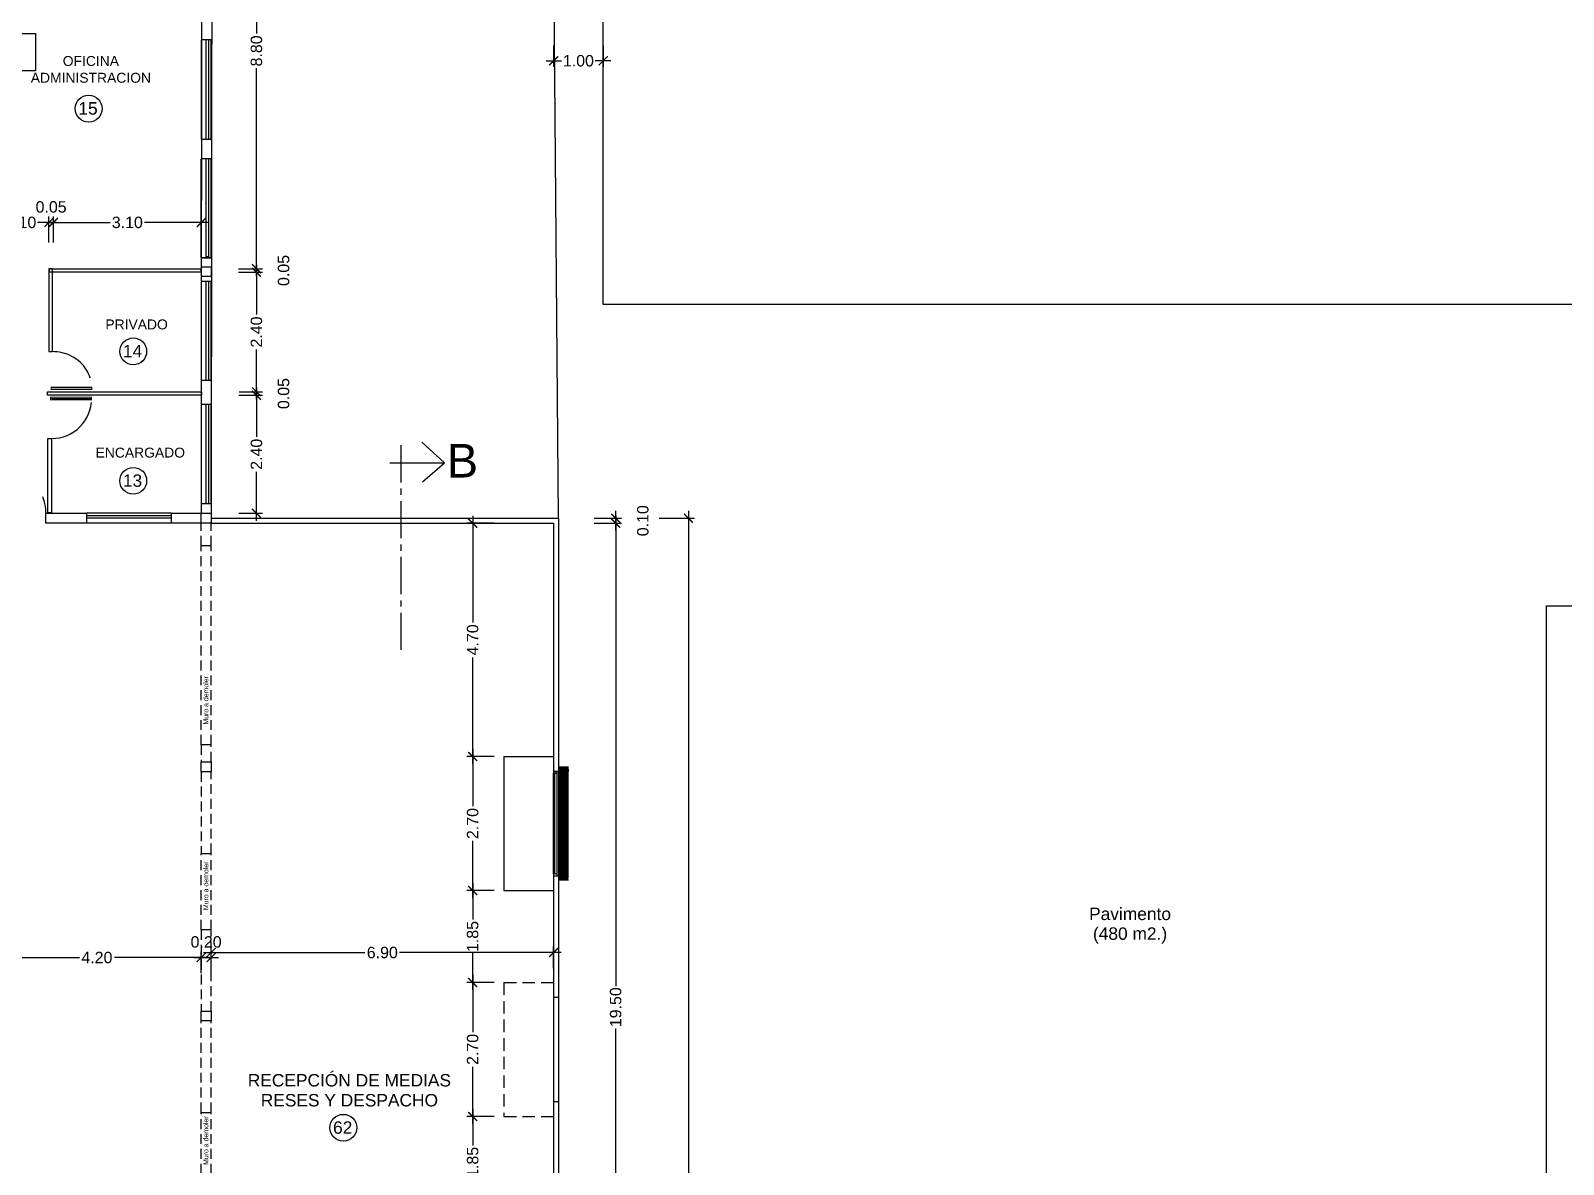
# Model space of a CAD drawing. Extents: x -106 to 115, y -156 to 65.
# Drawn here: x 4.67 to 35.54, y -78.01 to -55.18 of the extents above; entities that cross this region are included whole.
import ezdxf
from ezdxf.enums import TextEntityAlignment as Align

# ---------------------------------------------------------------- set-up
doc = ezdxf.new("R2010")
doc.units = 0
doc.header["$LTSCALE"] = 100
doc.header["$MEASUREMENT"] = 0
doc.linetypes.add('CENTRO2', pattern=[1.125, 0.75, -0.125, 0.125, -0.125])
doc.linetypes.add('HIDDEN', pattern=[0.375, 0.25, -0.125])
doc.layers.get('0').update_dxf_attribs({"color": 9, "linetype": 'CONTINUOUS'})
doc.layers.get('DEFPOINTS').update_dxf_attribs({"color": 9, "linetype": 'CONTINUOUS'})
for name, color, linetype in [('COTAS', 9, 'CONTINUOUS'), ('IFA-MEDIA 02', 32, 'CONTINUOUS'), ('MUROS', 9, 'CONTINUOUS'), ('PUERTAS', 9, 'CONTINUOUS'), ('texto', 9, 'CONTINUOUS'), ('UNTITLED-1', 9, 'CONTINUOUS')]:
    doc.layers.add(name, color=color, linetype=linetype)
doc.styles.get("Standard").update_dxf_attribs({"font": 'arial.ttf'})
doc.dimstyles.get("Standard").update_dxf_attribs({"dimtxt": 0.23, "dimasz": 0.18, "dimexe": 0.12, "dimexo": 0.2, "dimgap": 0.05, "dimtad": 0, "dimzin": 0, "dimdsep": 46, "dimtxsty": 'Standard', "dimblk": 'ARCHTICK', "dimcen": 0.09, "dimdle": 0.15, "dimadec": 0, "dimazin": 0, "dimtfac": 1, "dimtofl": 0, "dimtmove": 2, "dimatfit": 3, "dimfxl": 1, "dimtolj": 1, "dimtzin": 0, "dimarcsym": 0})

# ---------------------------------------------------------------- blocks, each defined once
blk = doc.blocks.new('_ARCHTICK')
at = {"color": 0, "linetype": 'ByBlock', "const_width": 0.15}
blk.add_lwpolyline([(-0.5, -0.5), (0.5, 0.5)], dxfattribs=at)
blk = doc.blocks.new('*D79')
at = {"layer": 'COTAS', "color": 0, "linetype": 'Continuous', "lineweight": -2, "transparency": 16777216}
for p, q in [((16.017, -65.1), (16.573, -65.1)), ((16.453, -64.95), (16.453, -74.423)), ((16.453, -84.75), (16.453, -75.277)), ((15.967, -84.6), (16.573, -84.6))]:
    blk.add_line(p, q, dxfattribs=at)
at = {"layer": 'DEFPOINTS', "color": 0, "linetype": 'Continuous', "transparency": 16777216}
for p in [(15.817, -65.1), (16.453, -65.1), (15.767, -84.6)]:
    blk.add_point(p, dxfattribs=at)
at = {"layer": 'COTAS', "color": 0, "linetype": 'Continuous', "lineweight": -2, "transparency": 16777216, "xscale": 0.18, "yscale": 0.18, "zscale": 0.18}
for p, rotation in [((16.453, -65.1), 90), ((16.453, -84.6), 270)]:
    blk.add_blockref('_ARCHTICK', p, dxfattribs=dict(at, rotation=rotation))
at = {"layer": 'COTAS', "color": 0, "linetype": 'Continuous', "transparency": 16777216, "insert": (16.453, -74.85), "char_height": 0.23, "attachment_point": 5, "rotation": 90}
blk.add_mtext('\\A1;19.50', dxfattribs=at)
blk = doc.blocks.new('*D80')
at = {"layer": 'COTAS', "color": 0, "linetype": 'Continuous', "lineweight": -2, "transparency": 16777216}
for p, q in [((16.017, -65), (16.573, -65)), ((16.017, -65.1), (16.573, -65.1)), ((16.453, -65.25), (16.453, -64.85))]:
    blk.add_line(p, q, dxfattribs=at)
at = {"layer": 'DEFPOINTS', "color": 0, "linetype": 'Continuous', "transparency": 16777216}
for p in [(15.817, -65), (15.817, -65.1), (16.453, -65)]:
    blk.add_point(p, dxfattribs=at)
at = {"layer": 'COTAS', "color": 0, "linetype": 'Continuous', "lineweight": -2, "transparency": 16777216, "xscale": 0.18, "yscale": 0.18, "zscale": 0.18}
for p, rotation in [((16.453, -65), 90), ((16.453, -65.1), 270)]:
    blk.add_blockref('_ARCHTICK', p, dxfattribs=dict(at, rotation=rotation))
at = {"layer": 'COTAS', "color": 0, "linetype": 'Continuous', "transparency": 16777216, "insert": (17, -65.05), "char_height": 0.23, "attachment_point": 5, "rotation": 90}
blk.add_mtext('\\A1;0.10', dxfattribs=at)
blk = doc.blocks.new('*D81')
at = {"layer": 'COTAS', "color": 0, "linetype": 'Continuous', "lineweight": -2, "transparency": 16777216}
for p, q in [((17.331, -65), (18.038, -65)), ((17.918, -64.85), (17.918, -79.612)), ((17.918, -95.25), (17.918, -80.488)), ((17.331, -95.1), (18.038, -95.1))]:
    blk.add_line(p, q, dxfattribs=at)
at = {"layer": 'DEFPOINTS', "color": 0, "linetype": 'Continuous', "transparency": 16777216}
for p in [(17.131, -65), (17.131, -95.1), (17.918, -95.1)]:
    blk.add_point(p, dxfattribs=at)
at = {"layer": 'COTAS', "color": 0, "linetype": 'Continuous', "lineweight": -2, "transparency": 16777216, "xscale": 0.18, "yscale": 0.18, "zscale": 0.18}
for p, rotation in [((17.918, -65), 90), ((17.918, -95.1), 270)]:
    blk.add_blockref('_ARCHTICK', p, dxfattribs=dict(at, rotation=rotation))
at = {"layer": 'COTAS', "color": 0, "linetype": 'Continuous', "transparency": 16777216, "insert": (17.918, -80.05), "char_height": 0.23, "attachment_point": 5, "rotation": 90}
blk.add_mtext('\\A1;30.10', dxfattribs=at)
blk = doc.blocks.new('*D127')
at = {"layer": 'COTAS', "color": 0, "linetype": 'Continuous', "lineweight": -2, "transparency": 16777216}
for p, q in [((3.903, -74.165), (3.903, -73.729)), ((8.103, -74.165), (8.103, -73.729)), ((3.753, -73.849), (5.65, -73.849)), ((8.253, -73.849), (6.356, -73.849))]:
    blk.add_line(p, q, dxfattribs=at)
at = {"layer": 'DEFPOINTS', "color": 0, "linetype": 'Continuous', "transparency": 16777216}
for p in [(8.103, -73.849), (3.903, -74.365), (8.103, -74.365)]:
    blk.add_point(p, dxfattribs=at)
at = {"layer": 'COTAS', "color": 0, "linetype": 'Continuous', "lineweight": -2, "transparency": 16777216, "xscale": 0.18, "yscale": 0.18, "zscale": 0.18, "rotation": 180}
blk.add_blockref('_ARCHTICK', (3.903, -73.849), dxfattribs=at)
at = {"layer": 'COTAS', "color": 0, "linetype": 'Continuous', "lineweight": -2, "transparency": 16777216, "xscale": 0.18, "yscale": 0.18, "zscale": 0.18}
blk.add_blockref('_ARCHTICK', (8.103, -73.849), dxfattribs=at)
at = {"layer": 'COTAS', "color": 0, "linetype": 'Continuous', "transparency": 16777216, "insert": (6.003, -73.849), "char_height": 0.23, "attachment_point": 5}
blk.add_mtext('\\A1;4.20', dxfattribs=at)
blk = doc.blocks.new('*D128')
at = {"layer": 'COTAS', "color": 0, "linetype": 'Continuous', "lineweight": -2, "transparency": 16777216}
for p, q in [((8.103, -74.165), (8.103, -73.729)), ((8.303, -74.165), (8.303, -73.729)), ((7.953, -73.849), (8.453, -73.849))]:
    blk.add_line(p, q, dxfattribs=at)
at = {"layer": 'DEFPOINTS', "color": 0, "linetype": 'Continuous', "transparency": 16777216}
for p in [(8.303, -73.849), (8.103, -74.365), (8.303, -74.365)]:
    blk.add_point(p, dxfattribs=at)
at = {"layer": 'COTAS', "color": 0, "linetype": 'Continuous', "lineweight": -2, "transparency": 16777216, "xscale": 0.18, "yscale": 0.18, "zscale": 0.18, "rotation": 180}
blk.add_blockref('_ARCHTICK', (8.103, -73.849), dxfattribs=at)
at = {"layer": 'COTAS', "color": 0, "linetype": 'Continuous', "lineweight": -2, "transparency": 16777216, "xscale": 0.18, "yscale": 0.18, "zscale": 0.18}
blk.add_blockref('_ARCHTICK', (8.303, -73.849), dxfattribs=at)
at = {"layer": 'COTAS', "color": 0, "linetype": 'Continuous', "transparency": 16777216, "insert": (8.203, -73.536), "char_height": 0.23, "attachment_point": 5}
blk.add_mtext('\\A1;0.20', dxfattribs=at)
blk = doc.blocks.new('*D129')
at = {"layer": 'COTAS', "color": 0, "linetype": 'Continuous', "lineweight": -2, "transparency": 16777216}
for p, q in [((8.153, -73.749), (11.403, -73.749)), ((8.303, -74.165), (8.303, -73.629)), ((15.352, -73.749), (12.101, -73.749)), ((15.202, -74.065), (15.202, -73.629))]:
    blk.add_line(p, q, dxfattribs=at)
at = {"layer": 'DEFPOINTS', "color": 0, "linetype": 'Continuous', "transparency": 16777216}
for p in [(15.202, -73.749), (8.303, -74.365), (15.202, -74.265)]:
    blk.add_point(p, dxfattribs=at)
at = {"layer": 'COTAS', "color": 0, "linetype": 'Continuous', "lineweight": -2, "transparency": 16777216, "xscale": 0.18, "yscale": 0.18, "zscale": 0.18, "rotation": 180}
blk.add_blockref('_ARCHTICK', (8.303, -73.749), dxfattribs=at)
at = {"layer": 'COTAS', "color": 0, "linetype": 'Continuous', "lineweight": -2, "transparency": 16777216, "xscale": 0.18, "yscale": 0.18, "zscale": 0.18}
blk.add_blockref('_ARCHTICK', (15.202, -73.749), dxfattribs=at)
at = {"layer": 'COTAS', "color": 0, "linetype": 'Continuous', "transparency": 16777216, "insert": (11.752, -73.749), "char_height": 0.23, "attachment_point": 5}
blk.add_mtext('\\A1;6.90', dxfattribs=at)
blk = doc.blocks.new('*D130')
at = {"layer": 'COTAS', "color": 0, "linetype": 'Continuous', "lineweight": -2, "transparency": 16777216}
for p, q in [((8.863, -62.524), (9.337, -62.524)), ((9.217, -62.374), (9.217, -63.361)), ((9.217, -65.05), (9.217, -64.062)), ((8.863, -64.9), (9.337, -64.9))]:
    blk.add_line(p, q, dxfattribs=at)
at = {"layer": 'DEFPOINTS', "color": 0, "linetype": 'Continuous', "transparency": 16777216}
for p in [(8.663, -62.524), (9.217, -62.524), (8.663, -64.9)]:
    blk.add_point(p, dxfattribs=at)
at = {"layer": 'COTAS', "color": 0, "linetype": 'Continuous', "lineweight": -2, "transparency": 16777216, "xscale": 0.18, "yscale": 0.18, "zscale": 0.18}
for p, rotation in [((9.217, -62.524), 90), ((9.217, -64.9), 270)]:
    blk.add_blockref('_ARCHTICK', p, dxfattribs=dict(at, rotation=rotation))
at = {"layer": 'COTAS', "color": 0, "linetype": 'Continuous', "transparency": 16777216, "insert": (9.217, -63.712), "char_height": 0.23, "attachment_point": 5, "rotation": 90}
blk.add_mtext('\\A1;2.40', dxfattribs=at)
blk = doc.blocks.new('*D131')
at = {"layer": 'COTAS', "color": 0, "linetype": 'Continuous', "lineweight": -2, "transparency": 16777216}
for p, q in [((9.217, -62.454), (9.217, -62.274)), ((8.863, -62.524), (9.337, -62.524)), ((8.867, -62.454), (9.337, -62.454)), ((9.217, -62.524), (9.217, -62.704))]:
    blk.add_line(p, q, dxfattribs=at)
at = {"layer": 'DEFPOINTS', "color": 0, "linetype": 'Continuous', "transparency": 16777216}
for p in [(8.663, -62.524), (8.667, -62.454), (9.217, -62.454)]:
    blk.add_point(p, dxfattribs=at)
at = {"layer": 'COTAS', "color": 0, "linetype": 'Continuous', "lineweight": -2, "transparency": 16777216, "xscale": 0.18, "yscale": 0.18, "zscale": 0.18}
for p, rotation in [((9.217, -62.454), 270), ((9.217, -62.524), 90)]:
    blk.add_blockref('_ARCHTICK', p, dxfattribs=dict(at, rotation=rotation))
at = {"layer": 'COTAS', "color": 0, "linetype": 'Continuous', "transparency": 16777216, "insert": (9.764, -62.489), "char_height": 0.23, "attachment_point": 5, "rotation": 90}
blk.add_mtext('\\A1;0.05', dxfattribs=at)
blk = doc.blocks.new('*D132')
at = {"layer": 'COTAS', "color": 0, "linetype": 'Continuous', "lineweight": -2, "transparency": 16777216}
for p, q in [((8.857, -60.044), (9.337, -60.044)), ((9.217, -59.894), (9.217, -60.898)), ((9.217, -62.604), (9.217, -61.599)), ((8.867, -62.454), (9.337, -62.454))]:
    blk.add_line(p, q, dxfattribs=at)
at = {"layer": 'DEFPOINTS', "color": 0, "linetype": 'Continuous', "transparency": 16777216}
for p in [(8.657, -60.044), (9.217, -60.044), (8.667, -62.454)]:
    blk.add_point(p, dxfattribs=at)
at = {"layer": 'COTAS', "color": 0, "linetype": 'Continuous', "lineweight": -2, "transparency": 16777216, "xscale": 0.18, "yscale": 0.18, "zscale": 0.18}
for p, rotation in [((9.217, -60.044), 90), ((9.217, -62.454), 270)]:
    blk.add_blockref('_ARCHTICK', p, dxfattribs=dict(at, rotation=rotation))
at = {"layer": 'COTAS', "color": 0, "linetype": 'Continuous', "transparency": 16777216, "insert": (9.217, -61.249), "char_height": 0.23, "attachment_point": 5, "rotation": 90}
blk.add_mtext('\\A1;2.40', dxfattribs=at)
blk = doc.blocks.new('*D133')
at = {"layer": 'COTAS', "color": 0, "linetype": 'Continuous', "lineweight": -2, "transparency": 16777216}
for p, q in [((9.217, -59.974), (9.217, -59.794)), ((8.857, -59.974), (9.337, -59.974)), ((8.857, -60.044), (9.337, -60.044)), ((9.217, -60.044), (9.217, -60.224))]:
    blk.add_line(p, q, dxfattribs=at)
at = {"layer": 'DEFPOINTS', "color": 0, "linetype": 'Continuous', "transparency": 16777216}
for p in [(8.657, -59.974), (8.657, -60.044), (9.217, -59.974)]:
    blk.add_point(p, dxfattribs=at)
at = {"layer": 'COTAS', "color": 0, "linetype": 'Continuous', "lineweight": -2, "transparency": 16777216, "xscale": 0.18, "yscale": 0.18, "zscale": 0.18}
for p, rotation in [((9.217, -59.974), 270), ((9.217, -60.044), 90)]:
    blk.add_blockref('_ARCHTICK', p, dxfattribs=dict(at, rotation=rotation))
at = {"layer": 'COTAS', "color": 0, "linetype": 'Continuous', "transparency": 16777216, "insert": (9.764, -60.009), "char_height": 0.23, "attachment_point": 5, "rotation": 90}
blk.add_mtext('\\A1;0.05', dxfattribs=at)
blk = doc.blocks.new('*D134')
at = {"layer": 'COTAS', "color": 0, "linetype": 'Continuous', "lineweight": -2, "transparency": 16777216}
for p, q in [((8.865, -51.2), (9.337, -51.2)), ((9.217, -51.05), (9.217, -55.238)), ((9.217, -60.124), (9.217, -55.935)), ((8.857, -59.974), (9.337, -59.974))]:
    blk.add_line(p, q, dxfattribs=at)
at = {"layer": 'DEFPOINTS', "color": 0, "linetype": 'Continuous', "transparency": 16777216}
for p in [(8.665, -51.2), (9.217, -51.2), (8.657, -59.974)]:
    blk.add_point(p, dxfattribs=at)
at = {"layer": 'COTAS', "color": 0, "linetype": 'Continuous', "lineweight": -2, "transparency": 16777216, "xscale": 0.18, "yscale": 0.18, "zscale": 0.18}
for p, rotation in [((9.217, -51.2), 90), ((9.217, -59.974), 270)]:
    blk.add_blockref('_ARCHTICK', p, dxfattribs=dict(at, rotation=rotation))
at = {"layer": 'COTAS', "color": 0, "linetype": 'Continuous', "transparency": 16777216, "insert": (9.217, -55.587), "char_height": 0.23, "attachment_point": 5, "rotation": 90}
blk.add_mtext('\\A1;8.80', dxfattribs=at)
blk = doc.blocks.new('*D135')
at = {"layer": 'COTAS', "color": 0, "linetype": 'Continuous', "lineweight": -2, "transparency": 16777216}
for p, q in [((3.903, -59.445), (3.903, -58.922)), ((5.036, -59.445), (5.036, -58.922)), ((3.753, -59.042), (4.132, -59.042)), ((5.186, -59.042), (4.807, -59.042))]:
    blk.add_line(p, q, dxfattribs=at)
at = {"layer": 'DEFPOINTS', "color": 0, "linetype": 'Continuous', "transparency": 16777216}
for p in [(5.036, -59.042), (3.903, -59.645), (5.036, -59.645)]:
    blk.add_point(p, dxfattribs=at)
at = {"layer": 'COTAS', "color": 0, "linetype": 'Continuous', "lineweight": -2, "transparency": 16777216, "xscale": 0.18, "yscale": 0.18, "zscale": 0.18, "rotation": 180}
blk.add_blockref('_ARCHTICK', (3.903, -59.042), dxfattribs=at)
at = {"layer": 'COTAS', "color": 0, "linetype": 'Continuous', "lineweight": -2, "transparency": 16777216, "xscale": 0.18, "yscale": 0.18, "zscale": 0.18}
blk.add_blockref('_ARCHTICK', (5.036, -59.042), dxfattribs=at)
at = {"layer": 'COTAS', "color": 0, "linetype": 'Continuous', "transparency": 16777216, "insert": (4.47, -59.042), "char_height": 0.23, "attachment_point": 5}
blk.add_mtext('\\A1;1.10', dxfattribs=at)
blk = doc.blocks.new('*D136')
at = {"layer": 'COTAS', "color": 0, "linetype": 'Continuous', "lineweight": -2, "transparency": 16777216}
for p, q in [((5.036, -59.445), (5.036, -58.922)), ((5.126, -59.445), (5.126, -58.922)), ((5.036, -59.042), (4.856, -59.042)), ((5.126, -59.042), (5.306, -59.042))]:
    blk.add_line(p, q, dxfattribs=at)
at = {"layer": 'DEFPOINTS', "color": 0, "linetype": 'Continuous', "transparency": 16777216}
for p in [(5.126, -59.042), (5.036, -59.645), (5.126, -59.645)]:
    blk.add_point(p, dxfattribs=at)
at = {"layer": 'COTAS', "color": 0, "linetype": 'Continuous', "lineweight": -2, "transparency": 16777216, "xscale": 0.18, "yscale": 0.18, "zscale": 0.18}
blk.add_blockref('_ARCHTICK', (5.036, -59.042), dxfattribs=at)
at = {"layer": 'COTAS', "color": 0, "linetype": 'Continuous', "lineweight": -2, "transparency": 16777216, "xscale": 0.18, "yscale": 0.18, "zscale": 0.18, "rotation": 180}
blk.add_blockref('_ARCHTICK', (5.126, -59.042), dxfattribs=at)
at = {"layer": 'COTAS', "color": 0, "linetype": 'Continuous', "transparency": 16777216, "insert": (5.081, -58.73), "char_height": 0.23, "attachment_point": 5}
blk.add_mtext('\\A1;0.05', dxfattribs=at)
blk = doc.blocks.new('*D137')
at = {"layer": 'COTAS', "color": 0, "linetype": 'Continuous', "lineweight": -2, "transparency": 16777216}
for p, q in [((5.126, -59.445), (5.126, -58.922)), ((8.107, -59.445), (8.107, -58.922)), ((4.976, -59.042), (6.268, -59.042)), ((8.257, -59.042), (6.965, -59.042))]:
    blk.add_line(p, q, dxfattribs=at)
at = {"layer": 'DEFPOINTS', "color": 0, "linetype": 'Continuous', "transparency": 16777216}
for p in [(8.107, -59.042), (5.126, -59.645), (8.107, -59.645)]:
    blk.add_point(p, dxfattribs=at)
at = {"layer": 'COTAS', "color": 0, "linetype": 'Continuous', "lineweight": -2, "transparency": 16777216, "xscale": 0.18, "yscale": 0.18, "zscale": 0.18, "rotation": 180}
blk.add_blockref('_ARCHTICK', (5.126, -59.042), dxfattribs=at)
at = {"layer": 'COTAS', "color": 0, "linetype": 'Continuous', "lineweight": -2, "transparency": 16777216, "xscale": 0.18, "yscale": 0.18, "zscale": 0.18}
blk.add_blockref('_ARCHTICK', (8.107, -59.042), dxfattribs=at)
at = {"layer": 'COTAS', "color": 0, "linetype": 'Continuous', "transparency": 16777216, "insert": (6.616, -59.042), "char_height": 0.23, "attachment_point": 5}
blk.add_mtext('\\A1;3.10', dxfattribs=at)
blk = doc.blocks.new('*D254')
at = {"layer": 'COTAS', "color": 0, "linetype": 'Continuous', "lineweight": -2, "transparency": 16777216}
for p, q in [((15.202, -55.478), (15.202, -55.906)), ((16.202, -55.478), (16.202, -55.906)), ((15.052, -55.786), (15.364, -55.786)), ((16.352, -55.786), (16.039, -55.786))]:
    blk.add_line(p, q, dxfattribs=at)
at = {"layer": 'DEFPOINTS', "color": 0, "linetype": 'Continuous', "transparency": 16777216}
for p in [(15.202, -55.278), (16.202, -55.278), (16.202, -55.786)]:
    blk.add_point(p, dxfattribs=at)
at = {"layer": 'COTAS', "color": 0, "linetype": 'Continuous', "lineweight": -2, "transparency": 16777216, "xscale": 0.18, "yscale": 0.18, "zscale": 0.18, "rotation": 180}
blk.add_blockref('_ARCHTICK', (15.202, -55.786), dxfattribs=at)
at = {"layer": 'COTAS', "color": 0, "linetype": 'Continuous', "lineweight": -2, "transparency": 16777216, "xscale": 0.18, "yscale": 0.18, "zscale": 0.18}
blk.add_blockref('_ARCHTICK', (16.202, -55.786), dxfattribs=at)
at = {"layer": 'COTAS', "color": 0, "linetype": 'Continuous', "transparency": 16777216, "insert": (15.702, -55.786), "char_height": 0.23, "attachment_point": 5}
blk.add_mtext('\\A1;1.00', dxfattribs=at)
blk = doc.blocks.new('*D257')
at = {"layer": 'COTAS', "color": 0, "linetype": 'Continuous', "lineweight": -2, "transparency": 16777216}
for p, q in [((14.002, -77.05), (13.452, -77.05)), ((13.572, -76.9), (13.572, -77.636)), ((13.572, -79.05), (13.572, -78.314)), ((14.002, -78.9), (13.452, -78.9))]:
    blk.add_line(p, q, dxfattribs=at)
at = {"layer": 'DEFPOINTS', "color": 0, "linetype": 'Continuous', "transparency": 16777216}
for p in [(13.572, -77.05), (14.202, -77.05), (14.202, -78.9)]:
    blk.add_point(p, dxfattribs=at)
at = {"layer": 'COTAS', "color": 0, "linetype": 'Continuous', "lineweight": -2, "transparency": 16777216, "xscale": 0.18, "yscale": 0.18, "zscale": 0.18}
for p, rotation in [((13.572, -77.05), 90), ((13.572, -78.9), 270)]:
    blk.add_blockref('_ARCHTICK', p, dxfattribs=dict(at, rotation=rotation))
at = {"layer": 'COTAS', "color": 0, "linetype": 'Continuous', "transparency": 16777216, "insert": (13.572, -77.975), "char_height": 0.23, "attachment_point": 5, "rotation": 90}
blk.add_mtext('\\A1;1.85', dxfattribs=at)
blk = doc.blocks.new('*D258')
at = {"layer": 'COTAS', "color": 0, "linetype": 'Continuous', "lineweight": -2, "transparency": 16777216}
for p, q in [((14.002, -74.35), (13.452, -74.35)), ((13.572, -74.2), (13.572, -75.35)), ((13.572, -77.2), (13.572, -76.05)), ((14.002, -77.05), (13.452, -77.05))]:
    blk.add_line(p, q, dxfattribs=at)
at = {"layer": 'DEFPOINTS', "color": 0, "linetype": 'Continuous', "transparency": 16777216}
for p in [(13.572, -74.35), (14.202, -74.35), (14.202, -77.05)]:
    blk.add_point(p, dxfattribs=at)
at = {"layer": 'COTAS', "color": 0, "linetype": 'Continuous', "lineweight": -2, "transparency": 16777216, "xscale": 0.18, "yscale": 0.18, "zscale": 0.18}
for p, rotation in [((13.572, -74.35), 90), ((13.572, -77.05), 270)]:
    blk.add_blockref('_ARCHTICK', p, dxfattribs=dict(at, rotation=rotation))
at = {"layer": 'COTAS', "color": 0, "linetype": 'Continuous', "transparency": 16777216, "insert": (13.572, -75.7), "char_height": 0.23, "attachment_point": 5, "rotation": 90}
blk.add_mtext('\\A1;2.70', dxfattribs=at)
blk = doc.blocks.new('*D259')
at = {"layer": 'COTAS', "color": 0, "linetype": 'Continuous', "lineweight": -2, "transparency": 16777216}
for p, q in [((14.002, -72.5), (13.452, -72.5)), ((13.572, -72.35), (13.572, -73.086)), ((13.572, -74.5), (13.572, -73.764)), ((14.002, -74.35), (13.452, -74.35))]:
    blk.add_line(p, q, dxfattribs=at)
at = {"layer": 'DEFPOINTS', "color": 0, "linetype": 'Continuous', "transparency": 16777216}
for p in [(13.572, -72.5), (14.202, -72.5), (14.202, -74.35)]:
    blk.add_point(p, dxfattribs=at)
at = {"layer": 'COTAS', "color": 0, "linetype": 'Continuous', "lineweight": -2, "transparency": 16777216, "xscale": 0.18, "yscale": 0.18, "zscale": 0.18}
for p, rotation in [((13.572, -72.5), 90), ((13.572, -74.35), 270)]:
    blk.add_blockref('_ARCHTICK', p, dxfattribs=dict(at, rotation=rotation))
at = {"layer": 'COTAS', "color": 0, "linetype": 'Continuous', "transparency": 16777216, "insert": (13.572, -73.425), "char_height": 0.23, "attachment_point": 5, "rotation": 90}
blk.add_mtext('\\A1;1.85', dxfattribs=at)
blk = doc.blocks.new('*D260')
at = {"layer": 'COTAS', "color": 0, "linetype": 'Continuous', "lineweight": -2, "transparency": 16777216}
for p, q in [((13.572, -69.65), (13.572, -70.8)), ((14.002, -69.8), (13.452, -69.8)), ((13.572, -72.65), (13.572, -71.5)), ((14.002, -72.5), (13.452, -72.5))]:
    blk.add_line(p, q, dxfattribs=at)
at = {"layer": 'DEFPOINTS', "color": 0, "linetype": 'Continuous', "transparency": 16777216}
for p in [(13.572, -69.8), (14.202, -69.8), (14.202, -72.5)]:
    blk.add_point(p, dxfattribs=at)
at = {"layer": 'COTAS', "color": 0, "linetype": 'Continuous', "lineweight": -2, "transparency": 16777216, "xscale": 0.18, "yscale": 0.18, "zscale": 0.18}
for p, rotation in [((13.572, -69.8), 90), ((13.572, -72.5), 270)]:
    blk.add_blockref('_ARCHTICK', p, dxfattribs=dict(at, rotation=rotation))
at = {"layer": 'COTAS', "color": 0, "linetype": 'Continuous', "transparency": 16777216, "insert": (13.572, -71.15), "char_height": 0.23, "attachment_point": 5, "rotation": 90}
blk.add_mtext('\\A1;2.70', dxfattribs=at)
blk = doc.blocks.new('*D261')
at = {"layer": 'COTAS', "color": 0, "linetype": 'Continuous', "lineweight": -2, "transparency": 16777216}
for p, q in [((14.002, -65.1), (13.452, -65.1)), ((13.572, -64.95), (13.572, -67.097)), ((13.572, -69.95), (13.572, -67.803)), ((14.002, -69.8), (13.452, -69.8))]:
    blk.add_line(p, q, dxfattribs=at)
at = {"layer": 'DEFPOINTS', "color": 0, "linetype": 'Continuous', "transparency": 16777216}
for p in [(13.572, -65.1), (14.202, -65.1), (14.202, -69.8)]:
    blk.add_point(p, dxfattribs=at)
at = {"layer": 'COTAS', "color": 0, "linetype": 'Continuous', "lineweight": -2, "transparency": 16777216, "xscale": 0.18, "yscale": 0.18, "zscale": 0.18}
for p, rotation in [((13.572, -65.1), 90), ((13.572, -69.8), 270)]:
    blk.add_blockref('_ARCHTICK', p, dxfattribs=dict(at, rotation=rotation))
at = {"layer": 'COTAS', "color": 0, "linetype": 'Continuous', "transparency": 16777216, "insert": (13.572, -67.45), "char_height": 0.23, "attachment_point": 5, "rotation": 90}
blk.add_mtext('\\A1;4.70', dxfattribs=at)

msp = doc.modelspace()

# ---------------------------------------------------------------- linework, layer by layer
at = {"linetype": 'Continuous'}
for p, q in [((8.306, -55.364), (8.105, -55.364)), ((8.107, -57.364), (8.107, -55.364)), ((8.207, -57.364), (8.207, -55.364)), ((8.257, -57.364), (8.257, -55.364)), ((8.307, -57.364), (8.307, -55.364)), ((8.107, -57.364), (8.307, -57.364)), ((8.107, -59.758), (8.107, -57.758)), ((8.307, -57.761), (8.107, -57.761)), ((8.207, -59.758), (8.207, -57.758)), ((8.257, -59.758), (8.257, -57.758)), ((8.307, -59.758), (8.307, -57.758)), ((8.107, -59.758), (8.307, -59.758)), ((8.107, -62.222), (8.107, -60.222)), ((8.107, -60.222), (8.307, -60.222)), ((8.207, -62.222), (8.207, -60.222)), ((8.257, -62.222), (8.257, -60.222)), ((8.307, -62.222), (8.307, -60.222)), ((8.107, -62.222), (8.307, -62.222)), ((8.107, -64.703), (8.107, -62.703)), ((8.107, -62.703), (8.307, -62.703)), ((8.207, -64.703), (8.207, -62.703)), ((8.257, -64.703), (8.257, -62.703)), ((8.307, -64.703), (8.307, -62.703)), ((8.107, -64.703), (8.307, -64.703)), ((4.973, -65.1), (4.973, -64.9)), ((4.973, -64.9), (5.793, -64.9)), ((5.793, -65.1), (4.973, -65.1)), ((7.503, -64.9), (5.793, -64.9)), ((5.793, -64.9), (5.793, -65.1)), ((7.503, -64.95), (5.793, -64.95)), ((7.503, -65), (5.793, -65)), ((7.503, -65.1), (5.793, -65.1)), ((7.503, -65.1), (7.503, -64.9)), ((7.503, -64.9), (8.103, -64.9)), ((8.103, -65.1), (7.503, -65.1))]:
    msp.add_line(p, q, dxfattribs=at)
at = {"linetype": 'HIDDEN', "ltscale": 0.008}
for p, q in [((8.103, -65.554), (8.103, -65.1)), ((8.303, -65.554), (8.303, -65.1)), ((8.103, -69.565), (8.103, -65.554)), ((8.303, -65.554), (8.103, -65.554)), ((8.303, -69.565), (8.303, -65.554)), ((8.303, -69.565), (8.103, -69.565)), ((8.103, -69.565), (8.103, -69.907)), ((8.303, -69.907), (8.303, -69.565)), ((8.303, -70.107), (8.103, -70.107)), ((8.103, -70.107), (8.103, -71.754)), ((8.303, -71.754), (8.303, -70.107)), ((8.103, -73.29), (8.103, -71.754)), ((8.103, -71.754), (8.303, -71.754)), ((8.303, -73.29), (8.303, -71.754)), ((8.303, -73.29), (8.103, -73.29)), ((8.103, -73.29), (8.103, -74.926)), ((8.303, -73.29), (8.103, -73.29)), ((8.303, -74.926), (8.303, -73.29)), ((8.103, -76.968), (8.103, -75.126)), ((8.303, -76.968), (8.303, -75.126)), ((8.103, -78.504), (8.103, -76.968)), ((8.103, -76.968), (8.303, -76.968)), ((8.303, -78.504), (8.303, -76.968))]:
    msp.add_line(p, q, dxfattribs=at)
at = {"linetype": 'Continuous'}
for points in [[(8.107, -59.933), (8.307, -59.933), (8.307, -60.133), (8.107, -60.133)], [(8.303, -65.1), (8.103, -65.1), (8.103, -64.9), (8.303, -64.9)]]:
    msp.add_lwpolyline(points, close=True, dxfattribs=at)
at = {"linetype": 'CENTRO2', "ltscale": 0.01, "flags": 128}
msp.add_lwpolyline([(12.127, -63.529), (12.127, -67.657)], dxfattribs=at)
at = {"linetype": 'Continuous', "flags": 128}
for points in [[(12.564, -64.264), (13.006, -63.883), (12.548, -63.468)], [(11.905, -63.883), (13.006, -63.883)]]:
    msp.add_lwpolyline(points, dxfattribs=at)
at = {"linetype": 'HIDDEN', "ltscale": 0.008}
for points in [[(8.303, -70.107), (8.103, -70.107), (8.103, -69.907), (8.303, -69.907)], [(8.303, -75.126), (8.103, -75.126), (8.103, -74.926), (8.303, -74.926)]]:
    msp.add_lwpolyline(points, close=True, dxfattribs=at)
at = {"layer": 'IFA-MEDIA 02'}
msp.add_lwpolyline([(4.092, -55.234), (4.766, -55.234), (4.766, -55.986), (4.092, -55.986)], close=True, dxfattribs=at)
at = {"layer": 'MUROS', "linetype": 'Continuous'}
for p, q in [((8.303, -65), (15.302, -65)), ((8.303, -65.1), (15.202, -65.1)), ((15.202, -65.1), (15.202, -70.1)), ((15.302, -65), (15.302, -70.1)), ((14.202, -69.8), (15.202, -69.8)), ((14.202, -69.8), (14.202, -72.5)), ((15.202, -70.1), (15.302, -70.1)), ((15.202, -72.2), (15.302, -72.2)), ((15.202, -72.2), (15.202, -79.2)), ((15.302, -72.2), (15.302, -79.2)), ((14.202, -72.5), (15.202, -72.5))]:
    msp.add_line(p, q, dxfattribs=at)
at = {"layer": 'MUROS', "linetype": 'HIDDEN', "ltscale": 0.01}
for p, q in [((14.202, -74.35), (15.202, -74.35)), ((14.202, -74.35), (14.202, -77.05)), ((15.202, -74.65), (15.302, -74.65)), ((15.202, -76.75), (15.302, -76.75)), ((14.202, -77.05), (15.202, -77.05))]:
    msp.add_line(p, q, dxfattribs=at)
at = {"layer": 'PUERTAS', "linetype": 'Continuous'}
for p, q in [((15.302, -70.1), (15.314, -70)), ((15.314, -70), (15.326, -70.1)), ((15.326, -70.1), (15.339, -70)), ((15.339, -70), (15.351, -70.1)), ((15.351, -70.1), (15.363, -70)), ((15.363, -70), (15.375, -70.1)), ((15.375, -70.1), (15.388, -70)), ((15.388, -70), (15.4, -70.1)), ((15.4, -70.1), (15.412, -70)), ((15.412, -70), (15.424, -70.1)), ((15.424, -70.1), (15.437, -70)), ((15.437, -70), (15.449, -70.1)), ((15.449, -70.1), (15.461, -70)), ((15.461, -70), (15.474, -70.1)), ((15.474, -70.1), (15.486, -70)), ((15.486, -70), (15.498, -70.1)), ((15.202, -72.165), (15.202, -70.135)), ((15.224, -72.165), (15.224, -70.135)), ((15.272, -72.165), (15.272, -70.135)), ((15.302, -70.1), (15.302, -72.2)), ((15.326, -72.2), (15.326, -70.1)), ((15.351, -72.2), (15.351, -70.1)), ((15.375, -72.2), (15.375, -70.1)), ((15.4, -72.2), (15.4, -70.1)), ((15.424, -72.2), (15.424, -70.1)), ((15.449, -72.2), (15.449, -70.1)), ((15.474, -72.2), (15.474, -70.1)), ((15.498, -72.2), (15.498, -70.1)), ((15.302, -72.2), (15.314, -72.3)), ((15.314, -72.3), (15.326, -72.2)), ((15.326, -72.2), (15.339, -72.3)), ((15.339, -72.3), (15.351, -72.2)), ((15.351, -72.2), (15.363, -72.3)), ((15.363, -72.3), (15.375, -72.2)), ((15.375, -72.2), (15.388, -72.3)), ((15.388, -72.3), (15.4, -72.2)), ((15.4, -72.2), (15.412, -72.3)), ((15.412, -72.3), (15.424, -72.2)), ((15.424, -72.2), (15.437, -72.3)), ((15.437, -72.3), (15.449, -72.2)), ((15.449, -72.2), (15.461, -72.3)), ((15.461, -72.3), (15.474, -72.2)), ((15.474, -72.2), (15.486, -72.3)), ((15.486, -72.3), (15.498, -72.2))]:
    msp.add_line(p, q, dxfattribs=at)
for points in [[(15.272, -70.135), (15.272, -70.1), (15.202, -70.1), (15.202, -70.135)], [(15.272, -72.2), (15.272, -72.165), (15.202, -72.165), (15.202, -72.2)]]:
    msp.add_lwpolyline(points, close=True, dxfattribs=at)
at = {"layer": 'texto', "linetype": 'Continuous'}
for centre, radius in [((4.578, -45.728), 110.721), ((5.837, -56.75), 0.27), ((6.735, -61.639), 0.27), ((6.735, -64.246), 0.27), ((10.967, -77.278), 0.27)]:
    msp.add_circle(centre, radius, dxfattribs=at)
at = {"layer": 'UNTITLED-1', "linetype": 'Continuous'}
for p, q in [((15.302, -65), (15.202, -52.714)), ((16.202, -60.694), (16.202, -53.714)), ((8.106, -59.758), (8.106, -57.758)), ((8.306, -57.758), (8.306, -59.758)), ((8.306, -59.758), (8.106, -59.758)), ((8.24, -59.734), (8.2, -59.734)), ((5.106, -59.974), (5.036, -59.974)), ((5.036, -59.974), (5.036, -61.644)), ((5.047, -59.974), (8.097, -59.974)), ((5.047, -60.044), (5.047, -59.974)), ((8.097, -60.044), (5.047, -60.044)), ((5.106, -61.644), (5.106, -59.974)), ((8.097, -59.974), (8.097, -60.044)), ((70.006, -60.694), (16.202, -60.694)), ((5.036, -61.644), (5.106, -61.644)), ((5.15, -61.645), (5.097, -61.644)), ((5.202, -61.65), (5.15, -61.645)), ((5.253, -61.657), (5.202, -61.65)), ((5.304, -61.668), (5.253, -61.657)), ((5.353, -61.681), (5.304, -61.668)), ((5.402, -61.698), (5.353, -61.681)), ((5.45, -61.718), (5.402, -61.698)), ((5.497, -61.74), (5.45, -61.718)), ((5.542, -61.765), (5.497, -61.74)), ((5.584, -61.793), (5.542, -61.765)), ((5.625, -61.822), (5.584, -61.793)), ((5.663, -61.854), (5.625, -61.822)), ((5.698, -61.888), (5.663, -61.854)), ((5.731, -61.925), (5.698, -61.888)), ((5.761, -61.963), (5.731, -61.925)), ((5.79, -62.004), (5.761, -61.963)), ((5.815, -62.046), (5.79, -62.004)), ((5.836, -62.089), (5.815, -62.046)), ((5.855, -62.133), (5.836, -62.089)), ((5.87, -62.177), (5.855, -62.133)), ((5.007, -62.454), (8.107, -62.454)), ((5.007, -62.524), (5.007, -62.454)), ((8.107, -62.524), (5.007, -62.524)), ((5.097, -62.364), (5.897, -62.364)), ((5.897, -62.594), (5.097, -62.594)), ((8.107, -62.454), (8.107, -62.524)), ((5.762, -63.038), (5.802, -62.971)), ((5.802, -62.971), (5.836, -62.9)), ((5.836, -62.9), (5.862, -62.826)), ((5.862, -62.826), (5.881, -62.75)), ((5.881, -62.75), (5.893, -62.672)), ((5.474, -63.299), (5.541, -63.259)), ((5.541, -63.259), (5.604, -63.212)), ((5.604, -63.212), (5.662, -63.159)), ((5.662, -63.159), (5.715, -63.101)), ((5.715, -63.101), (5.762, -63.038)), ((5.017, -63.394), (5.087, -63.394)), ((5.017, -64.894), (5.017, -63.394)), ((5.087, -63.394), (5.087, -64.894)), ((5.097, -63.394), (5.175, -63.39)), ((5.175, -63.39), (5.253, -63.378)), ((5.253, -63.378), (5.329, -63.359)), ((5.329, -63.359), (5.403, -63.333)), ((5.403, -63.333), (5.474, -63.299)), ((4.94, -64.647), (4.912, -64.568)), ((4.96, -64.728), (4.94, -64.647)), ((4.973, -64.81), (4.96, -64.728)), ((4.977, -64.894), (4.973, -64.81)), ((5.087, -64.894), (5.017, -64.894)), ((35.202, -66.767), (74.934, -66.767)), ((35.202, -84.7), (35.202, -66.767))]:
    msp.add_line(p, q, dxfattribs=at)
msp.add_lwpolyline([(8.117, -52.294), (8.317, -52.294), (8.307, -64.904), (8.107, -64.904)], close=True, dxfattribs=at)
at = {"layer": 'UNTITLED-1', "linetype": 'Continuous', "const_width": 0.0203}
for points in [[(5.901, -62.408), (5.901, -62.358), (5.081, -62.358), (5.081, -62.408)], [(5.072, -62.564), (5.892, -62.564), (5.892, -62.614), (5.072, -62.614)]]:
    msp.add_lwpolyline(points, close=True, dxfattribs=at)

# ---------------------------------------------------------------- texts
at = {"layer": 'COTAS', "linetype": 'Continuous'}
for s, p in [('Pavimento', (26.813, -73.094)), ('(480 m2.)', (26.813, -73.491)), ('RECEPCIÓN DE MEDIAS', (11.089, -76.446)), ('RESES Y DESPACHO', (11.089, -76.848))]:
    msp.add_text(s, height=0.25, dxfattribs=at).set_placement(p, align=Align.CENTER)
at = {"layer": 'texto', "linetype": 'Continuous'}
for s, p in [('15', (5.824, -56.869)), ('14', (6.721, -61.758)), ('13', (6.721, -64.366)), ('62', (10.954, -77.398))]:
    msp.add_text(s, height=0.25, dxfattribs=at).set_placement(p, align=Align.CENTER)
for p in [(8.248, -68.668), (8.248, -72.404), (8.248, -77.537)]:
    msp.add_text('Muro a demoler', height=0.1, rotation=90, dxfattribs=at).set_placement(p, align=Align.CENTER)
at = {"layer": 'UNTITLED-1'}
for s, p in [('OFICINA', (5.882, -55.89)), ('ADMINISTRACION', (5.882, -56.228))]:
    msp.add_text(s, height=0.2, dxfattribs=at).set_placement(p, align=Align.CENTER)
for s, height, p in [('PRIVADO', 0.2, (6.174, -61.196)), ('ENCARGADO', 0.2, (5.977, -63.778)), ('B', 0.677, (13.051, -64.18))]:
    msp.add_text(s, height=height, dxfattribs=at).set_placement(p)

# ---------------------------------------------------------------- dimensions: what is measured, and where the dimension line sits
at = {"layer": 'COTAS', "linetype": 'Continuous'}
for base, p1, p2, text, picture, middle in [((9.217, -51.2), (8.657, -59.974), (8.665, -51.2), '8.80', '*D134', (9.217, -55.587)), ((9.217, -59.974), (8.657, -60.044), (8.657, -59.974), '0.05', '*D133', (9.764, -60.009)), ((9.217, -60.044), (8.667, -62.454), (8.657, -60.044), '2.40', '*D132', (9.217, -61.249)), ((9.217, -62.454), (8.663, -62.524), (8.667, -62.454), '0.05', '*D131', (9.764, -62.489)), ((9.217, -62.524), (8.663, -64.9), (8.663, -62.524), '2.40', '*D130', (9.217, -63.712))]:
    dim = msp.add_linear_dim(base=base, p1=p1, p2=p2, angle=90, text=text, dimstyle='Standard', dxfattribs=at)
    dim.commit()
    dim.dimension.update_dxf_attribs({"geometry": picture, "text_midpoint": middle})
for base, p1, p2, picture, middle in [((16.202, -55.786), (15.202, -55.278), (16.202, -55.278), '*D254', (15.702, -55.786)), ((8.303, -73.849), (8.103, -74.365), (8.303, -74.365), '*D128', (8.203, -73.536)), ((8.103, -73.849), (3.903, -74.365), (8.103, -74.365), '*D127', (6.003, -73.849)), ((15.202, -73.749), (8.303, -74.365), (15.202, -74.265), '*D129', (11.752, -73.749))]:
    dim = msp.add_linear_dim(base=base, p1=p1, p2=p2, dimstyle='Standard', dxfattribs=at)
    dim.commit()
    dim.dimension.update_dxf_attribs({"geometry": picture, "text_midpoint": middle})
for base, p1, p2, text, picture, middle in [((5.126, -59.042), (5.036, -59.645), (5.126, -59.645), '0.05', '*D136', (5.081, -58.73)), ((5.036, -59.042), (3.903, -59.645), (5.036, -59.645), '1.10', '*D135', (4.47, -59.042)), ((8.107, -59.042), (5.126, -59.645), (8.107, -59.645), '3.10', '*D137', (6.616, -59.042))]:
    dim = msp.add_linear_dim(base=base, p1=p1, p2=p2, text=text, dimstyle='Standard', dxfattribs=at)
    dim.commit()
    dim.dimension.update_dxf_attribs({"geometry": picture, "text_midpoint": middle})
for base, p1, p2, picture, middle in [((16.453, -65), (15.817, -65.1), (15.817, -65), '*D80', (17, -65.05)), ((13.572, -65.1), (14.202, -69.8), (14.202, -65.1), '*D261', (13.572, -67.45)), ((16.453, -65.1), (15.767, -84.6), (15.817, -65.1), '*D79', (16.453, -74.85)), ((17.918, -95.1), (17.131, -65), (17.131, -95.1), '*D81', (17.918, -80.05)), ((13.572, -69.8), (14.202, -72.5), (14.202, -69.8), '*D260', (13.572, -71.15)), ((13.572, -72.5), (14.202, -74.35), (14.202, -72.5), '*D259', (13.572, -73.425)), ((13.572, -74.35), (14.202, -77.05), (14.202, -74.35), '*D258', (13.572, -75.7)), ((13.572, -77.05), (14.202, -78.9), (14.202, -77.05), '*D257', (13.572, -77.975))]:
    dim = msp.add_linear_dim(base=base, p1=p1, p2=p2, angle=90, dimstyle='Standard', dxfattribs=at)
    dim.commit()
    dim.dimension.update_dxf_attribs({"geometry": picture, "text_midpoint": middle})

doc.saveas('drawing.dxf')
